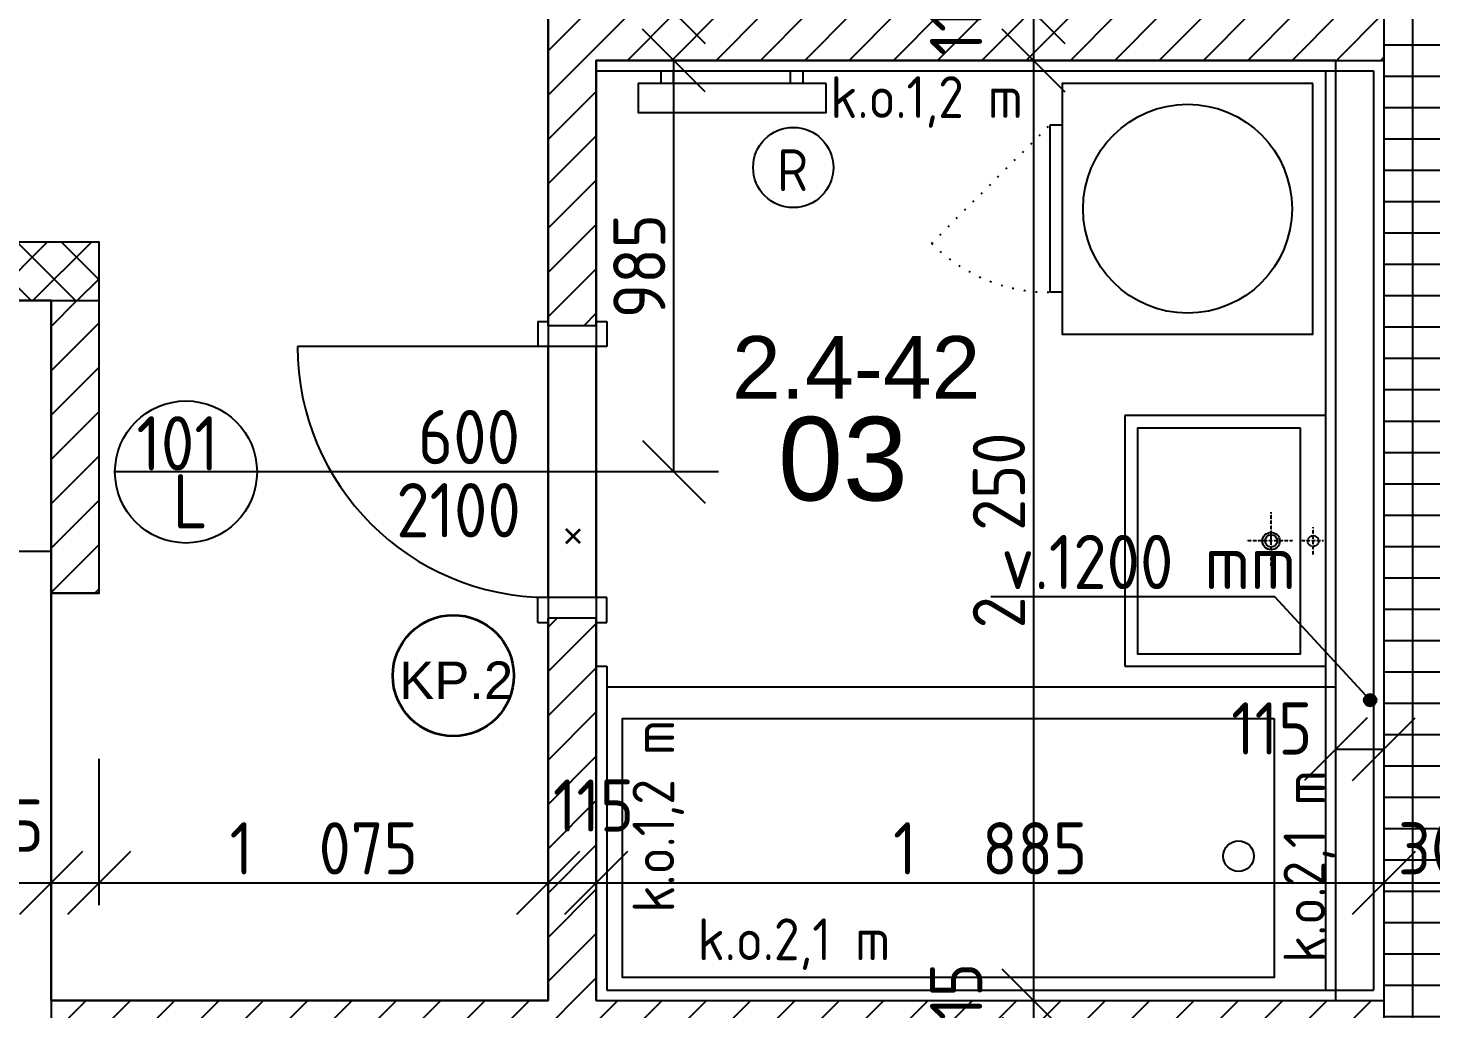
# Model space of a CAD drawing. Extents: x 4511820 to 5180432, y -1526536 to -944957.
# Drawn here: x 5139437 to 5142795, y -1207149 to -1204802 of the extents above; entities that cross this region are included whole.
import ezdxf

# ---------------------------------------------------------------- set-up
doc = ezdxf.new("R2010")
doc.units = 0
doc.header["$MEASUREMENT"] = 0
doc.linetypes.add('ACAD_ISO07W100', pattern=[3.5, 0.5, -3])
doc.linetypes.add('DASHED', pattern=[0.75, 0.5, -0.25])
doc.layers.get('0').update_dxf_attribs({"linetype": 'CONTINUOUS'})
doc.layers.get('Defpoints').update_dxf_attribs({"color": 61, "linetype": 'CONTINUOUS'})
for name, color, linetype in [('DVERE', 45, 'CONTINUOUS'), ('KÓTY', 4, 'CONTINUOUS'), ('MÚRY', 1, 'CONTINUOUS'), ('Plochy', 41, 'CONTINUOUS'), ('POPIS', 7, 'CONTINUOUS'), ('TENKÁ', 7, 'CONTINUOUS'), ('Z-Kúrenie', 101, 'CONTINUOUS'), ('ZARIADENIE1', 145, 'CONTINUOUS'), ('ZARIADOVACIE', 144, 'CONTINUOUS'), ('ŠRAFY', 82, 'CONTINUOUS')]:
    doc.layers.add(name, color=color, linetype=linetype)
doc.layers.add('preklady', color=74, linetype='CONTINUOUS', lineweight=35)
doc.styles.add('ARIAL', font='arial.ttf')
doc.styles.add('STYLE1', font='isocp.shx')
doc.dimstyles.new('STANDARD-50', dxfattribs={"dimtxt": 125, "dimasz": 150, "dimexe": 10, "dimexo": 200, "dimgap": 20, "dimtad": 1, "dimdsep": 46, "dimlunit": 6, "dimtxsty": 'STYLE1', "dimblk1": 'OBLIQUE', "dimblk2": 'OBLIQUE', "dimsah": 1, "dimcen": 2.5, "dimse1": 1, "dimse2": 1, "dimadec": 0, "dimazin": 0, "dimtfac": 1, "dimtmove": 1, "dimatfit": 3, "dimldrblk": 'OBLIQUE', "dimfxl": 1, "dimtolj": 1, "dimtzin": 0, "dimarcsym": 0})
pattern_1 = [(45, (515270.5, 214751.965), (-53.0330086, 53.0330086), [])]

# ---------------------------------------------------------------- blocks, each defined once
blk = doc.blocks.new('pračka')
at = {"layer": 'ZARIADENIE1', "color": 8, "linetype": 'ACAD_ISO07W100', "ltscale": 8}
blk.add_line((4536136.9, -1117296.3), (4536419.7, -1117579.2), dxfattribs=at)
at = {"layer": 'ZARIADENIE1', "color": 8}
for p, q in [((4536419.7, -1117579.2), (4536019.7, -1117579.2)), ((4536019.7, -1117609.2), (4536019.7, -1117579.2)), ((4536419.7, -1117609.2), (4536419.7, -1117579.2))]:
    blk.add_line(p, q, dxfattribs=at)
blk.add_lwpolyline([(4536519.7, -1118209.2), (4536519.7, -1117609.2), (4535919.7, -1117609.2), (4535919.7, -1118209.2)], close=True, dxfattribs=at)
blk.add_circle((4536219.7, -1117909.2), 250, dxfattribs=at)
at = {"layer": 'ZARIADENIE1', "color": 8, "linetype": 'ACAD_ISO07W100', "ltscale": 8}
blk.add_arc((4536419.7, -1117579.2), 400, 135, 180, dxfattribs=at)
blk = doc.blocks.new('_OBLIQUE')
at = {"color": 0, "linetype": 'ByBlock'}
blk.add_line((-0.5, -0.5), (0.5, 0.5), dxfattribs=at)
blk = doc.blocks.new('*D28365')
at = {"layer": 'Defpoints', "color": 0}
for p in [(5136342.5, -1205454.2), (5139492.5, -1205454.2), (5139492.5, -1206847.5)]:
    blk.add_point(p, dxfattribs=at)
at = {"layer": 'KÓTY', "color": 0, "lineweight": -2}
blk.add_line((5136342.5, -1206847.5), (5139492.5, -1206847.5), dxfattribs=at)
at = {"layer": 'KÓTY', "color": 0, "linetype": 'ByBlock', "lineweight": -2, "xscale": 150, "yscale": 150, "zscale": 150, "rotation": 180}
blk.add_blockref('_OBLIQUE', (5136342.5, -1206847.5), dxfattribs=at)
at = {"layer": 'KÓTY', "color": 0, "linetype": 'ByBlock', "lineweight": -2, "xscale": 150, "yscale": 150, "zscale": 150}
blk.add_blockref('_OBLIQUE', (5139492.5, -1206847.5), dxfattribs=at)
at = {"layer": 'KÓTY', "color": 0, "insert": (5137917.5, -1206765), "char_height": 125, "attachment_point": 5, "style": 'STYLE1'}
blk.add_mtext('\\A1;3ﾠ150', dxfattribs=at)
blk = doc.blocks.new('*D28366')
at = {"layer": 'Defpoints', "color": 0}
for p in [(5139492.5, -1206154.2), (5139607.5, -1206154.2), (5139607.5, -1206847.5)]:
    blk.add_point(p, dxfattribs=at)
at = {"layer": 'KÓTY', "color": 0, "lineweight": -2}
blk.add_line((5139492.5, -1206847.5), (5139607.5, -1206847.5), dxfattribs=at)
at = {"layer": 'KÓTY', "color": 0, "linetype": 'ByBlock', "lineweight": -2, "xscale": 150, "yscale": 150, "zscale": 150, "rotation": 180}
blk.add_blockref('_OBLIQUE', (5139492.5, -1206847.5), dxfattribs=at)
at = {"layer": 'KÓTY', "color": 0, "linetype": 'ByBlock', "lineweight": -2, "xscale": 150, "yscale": 150, "zscale": 150}
blk.add_blockref('_OBLIQUE', (5139607.5, -1206847.5), dxfattribs=at)
at = {"layer": 'KÓTY', "color": 0, "insert": (5139378, -1206710.5), "char_height": 125, "attachment_point": 5, "style": 'STYLE1'}
blk.add_mtext('\\A1;115', dxfattribs=at)
blk = doc.blocks.new('*D28367')
at = {"layer": 'Defpoints', "color": 0}
for p in [(5139607.5, -1206154.2), (5140682.5, -1206847.5), (5140682.5, -1206847.5)]:
    blk.add_point(p, dxfattribs=at)
at = {"layer": 'KÓTY', "color": 0, "lineweight": -2}
blk.add_line((5139607.5, -1206847.5), (5140682.5, -1206847.5), dxfattribs=at)
at = {"layer": 'KÓTY', "color": 0, "linetype": 'ByBlock', "lineweight": -2, "xscale": 150, "yscale": 150, "zscale": 150, "rotation": 180}
blk.add_blockref('_OBLIQUE', (5139607.5, -1206847.5), dxfattribs=at)
at = {"layer": 'KÓTY', "color": 0, "linetype": 'ByBlock', "lineweight": -2, "xscale": 150, "yscale": 150, "zscale": 150}
blk.add_blockref('_OBLIQUE', (5140682.5, -1206847.5), dxfattribs=at)
at = {"layer": 'KÓTY', "color": 0, "insert": (5140145, -1206765), "char_height": 125, "attachment_point": 5, "style": 'STYLE1'}
blk.add_mtext('\\A1;1ﾠ075', dxfattribs=at)
blk = doc.blocks.new('*D28368')
at = {"layer": 'Defpoints', "color": 0}
for p in [(5140682.5, -1206847.5), (5140797.5, -1206847.5), (5140797.5, -1206847.5)]:
    blk.add_point(p, dxfattribs=at)
at = {"layer": 'KÓTY', "color": 0, "lineweight": -2}
blk.add_line((5140682.5, -1206847.5), (5140797.5, -1206847.5), dxfattribs=at)
at = {"layer": 'KÓTY', "color": 0, "linetype": 'ByBlock', "lineweight": -2, "xscale": 150, "yscale": 150, "zscale": 150, "rotation": 180}
blk.add_blockref('_OBLIQUE', (5140682.5, -1206847.5), dxfattribs=at)
at = {"layer": 'KÓTY', "color": 0, "linetype": 'ByBlock', "lineweight": -2, "xscale": 150, "yscale": 150, "zscale": 150}
blk.add_blockref('_OBLIQUE', (5140797.5, -1206847.5), dxfattribs=at)
at = {"layer": 'KÓTY', "color": 0, "insert": (5140790.8, -1206662.5), "char_height": 125, "attachment_point": 5, "style": 'STYLE1'}
blk.add_mtext('\\A1;115', dxfattribs=at)
blk = doc.blocks.new('*D28369')
at = {"layer": 'Defpoints', "color": 0}
for p in [(5140797.5, -1206847.5), (5142682.5, -1206847.5), (5142682.5, -1206847.5)]:
    blk.add_point(p, dxfattribs=at)
at = {"layer": 'KÓTY', "color": 0, "lineweight": -2}
blk.add_line((5140797.5, -1206847.5), (5142682.5, -1206847.5), dxfattribs=at)
at = {"layer": 'KÓTY', "color": 0, "linetype": 'ByBlock', "lineweight": -2, "xscale": 150, "yscale": 150, "zscale": 150, "rotation": 180}
blk.add_blockref('_OBLIQUE', (5140797.5, -1206847.5), dxfattribs=at)
at = {"layer": 'KÓTY', "color": 0, "linetype": 'ByBlock', "lineweight": -2, "xscale": 150, "yscale": 150, "zscale": 150}
blk.add_blockref('_OBLIQUE', (5142682.5, -1206847.5), dxfattribs=at)
at = {"layer": 'KÓTY', "color": 0, "insert": (5141740, -1206765), "char_height": 125, "attachment_point": 5, "style": 'STYLE1'}
blk.add_mtext('\\A1;1ﾠ885', dxfattribs=at)
blk = doc.blocks.new('*D28370')
at = {"layer": 'Defpoints', "color": 0}
for p in [(5142682.5, -1206847.5), (5142982.5, -1206847.5), (5142982.5, -1206847.5)]:
    blk.add_point(p, dxfattribs=at)
at = {"layer": 'KÓTY', "color": 0, "lineweight": -2}
blk.add_line((5142682.5, -1206847.5), (5142982.5, -1206847.5), dxfattribs=at)
at = {"layer": 'KÓTY', "color": 0, "linetype": 'ByBlock', "lineweight": -2, "xscale": 150, "yscale": 150, "zscale": 150, "rotation": 180}
blk.add_blockref('_OBLIQUE', (5142682.5, -1206847.5), dxfattribs=at)
at = {"layer": 'KÓTY', "color": 0, "linetype": 'ByBlock', "lineweight": -2, "xscale": 150, "yscale": 150, "zscale": 150}
blk.add_blockref('_OBLIQUE', (5142982.5, -1206847.5), dxfattribs=at)
at = {"layer": 'KÓTY', "color": 0, "insert": (5142832.5, -1206765), "char_height": 125, "attachment_point": 5, "style": 'STYLE1'}
blk.add_mtext('\\A1;300', dxfattribs=at)
blk = doc.blocks.new('*D28384')
at = {"layer": 'Defpoints', "color": 0}
for p in [(5142567.5, -1205914.2), (5142682.5, -1205914.2), (5142682.5, -1206527.5)]:
    blk.add_point(p, dxfattribs=at)
at = {"layer": 'KÓTY', "color": 0, "lineweight": -2}
blk.add_line((5142567.5, -1206527.5), (5142682.5, -1206527.5), dxfattribs=at)
at = {"layer": 'KÓTY', "color": 0, "linetype": 'ByBlock', "lineweight": -2, "xscale": 150, "yscale": 150, "zscale": 150, "rotation": 180}
blk.add_blockref('_OBLIQUE', (5142567.5, -1206527.5), dxfattribs=at)
at = {"layer": 'KÓTY', "color": 0, "linetype": 'ByBlock', "lineweight": -2, "xscale": 150, "yscale": 150, "zscale": 150}
blk.add_blockref('_OBLIQUE', (5142682.5, -1206527.5), dxfattribs=at)
at = {"layer": 'KÓTY', "color": 0, "insert": (5142414, -1206478), "char_height": 125, "attachment_point": 5, "style": 'STYLE1'}
blk.add_mtext('\\A1;115', dxfattribs=at)
blk = doc.blocks.new('*D28385')
at = {"layer": 'Defpoints', "color": 0}
for p in [(5142167.5, -1203764.2), (5141843.5, -1204764.2), (5142167.5, -1204764.2)]:
    blk.add_point(p, dxfattribs=at)
at = {"layer": 'KÓTY', "color": 0, "lineweight": -2}
blk.add_line((5141843.5, -1203764.2), (5141843.5, -1204764.2), dxfattribs=at)
at = {"layer": 'KÓTY', "color": 0, "linetype": 'ByBlock', "lineweight": -2, "xscale": 150, "yscale": 150, "zscale": 150}
for p, rotation in [((5141843.5, -1203764.2), 90), ((5141843.5, -1204764.2), 270)]:
    blk.add_blockref('_OBLIQUE', p, dxfattribs=dict(at, rotation=rotation))
at = {"layer": 'KÓTY', "color": 0, "insert": (5141761, -1204264.2), "char_height": 125, "attachment_point": 5, "rotation": 90, "style": 'STYLE1'}
blk.add_mtext('\\A1;1ﾠ000', dxfattribs=at)
blk = doc.blocks.new('*D28399')
at = {"layer": 'Defpoints', "color": 0}
for p in [(5140797.5, -1204164.2), (5140797.5, -1204764.2), (5140983, -1204764.2)]:
    blk.add_point(p, dxfattribs=at)
at = {"layer": 'KÓTY', "color": 0, "lineweight": -2}
blk.add_line((5140983, -1204164.2), (5140983, -1204764.2), dxfattribs=at)
at = {"layer": 'KÓTY', "color": 0, "linetype": 'ByBlock', "lineweight": -2, "xscale": 150, "yscale": 150, "zscale": 150}
for p, rotation in [((5140983, -1204164.2), 90), ((5140983, -1204764.2), 270)]:
    blk.add_blockref('_OBLIQUE', p, dxfattribs=dict(at, rotation=rotation))
at = {"layer": 'KÓTY', "color": 0, "insert": (5140900.5, -1204464.2), "char_height": 125, "attachment_point": 5, "rotation": 90, "style": 'STYLE1'}
blk.add_mtext('\\A1;600', dxfattribs=at)
blk = doc.blocks.new('*D28400')
at = {"layer": 'Defpoints', "color": 0}
for p in [(5140983, -1204879.2), (5141090.2, -1204879.2), (5141090.2, -1205864.2)]:
    blk.add_point(p, dxfattribs=at)
at = {"layer": 'KÓTY', "color": 0, "lineweight": -2}
blk.add_line((5140983, -1205864.2), (5140983, -1204879.2), dxfattribs=at)
at = {"layer": 'KÓTY', "color": 0, "linetype": 'ByBlock', "lineweight": -2, "xscale": 150, "yscale": 150, "zscale": 150}
for p, rotation in [((5140983, -1204879.2), 90), ((5140983, -1205864.2), 270)]:
    blk.add_blockref('_OBLIQUE', p, dxfattribs=dict(at, rotation=rotation))
at = {"layer": 'KÓTY', "color": 0, "insert": (5140900.5, -1205371.7), "char_height": 125, "attachment_point": 5, "rotation": 90, "style": 'STYLE1'}
blk.add_mtext('\\A1;985', dxfattribs=at)
blk = doc.blocks.new('*D28401')
at = {"layer": 'Defpoints', "color": 0}
for p in [(5142682.5, -1204764.2), (5141843.5, -1204879.2), (5142682.5, -1204879.2)]:
    blk.add_point(p, dxfattribs=at)
at = {"layer": 'KÓTY', "color": 0, "lineweight": -2}
blk.add_line((5141843.5, -1204764.2), (5141843.5, -1204879.2), dxfattribs=at)
at = {"layer": 'KÓTY', "color": 0, "linetype": 'ByBlock', "lineweight": -2, "xscale": 150, "yscale": 150, "zscale": 150}
for p, rotation in [((5141843.5, -1204764.2), 90), ((5141843.5, -1204879.2), 270)]:
    blk.add_blockref('_OBLIQUE', p, dxfattribs=dict(at, rotation=rotation))
at = {"layer": 'KÓTY', "color": 0, "insert": (5141658.5, -1204771), "char_height": 125, "attachment_point": 5, "rotation": 90, "style": 'STYLE1'}
blk.add_mtext('\\A1;115', dxfattribs=at)
blk = doc.blocks.new('*D28402')
at = {"layer": 'Defpoints', "color": 0}
for p in [(5142682.5, -1204879.2), (5141843.5, -1207129.2), (5142682.5, -1207129.2)]:
    blk.add_point(p, dxfattribs=at)
at = {"layer": 'KÓTY', "color": 0, "lineweight": -2}
blk.add_line((5141843.5, -1204879.2), (5141843.5, -1207129.2), dxfattribs=at)
at = {"layer": 'KÓTY', "color": 0, "linetype": 'ByBlock', "lineweight": -2, "xscale": 150, "yscale": 150, "zscale": 150}
for p, rotation in [((5141843.5, -1204879.2), 90), ((5141843.5, -1207129.2), 270)]:
    blk.add_blockref('_OBLIQUE', p, dxfattribs=dict(at, rotation=rotation))
at = {"layer": 'KÓTY', "color": 0, "insert": (5141761, -1206004.2), "char_height": 125, "attachment_point": 5, "rotation": 90, "style": 'STYLE1'}
blk.add_mtext('\\A1;2ﾠ250', dxfattribs=at)
blk = doc.blocks.new('*D28403')
at = {"layer": 'Defpoints', "color": 0}
for p in [(5142682.5, -1207129.2), (5141843.5, -1207244.2), (5142682.5, -1207244.2)]:
    blk.add_point(p, dxfattribs=at)
at = {"layer": 'KÓTY', "color": 0, "lineweight": -2}
blk.add_line((5141843.5, -1207129.2), (5141843.5, -1207244.2), dxfattribs=at)
at = {"layer": 'KÓTY', "color": 0, "linetype": 'ByBlock', "lineweight": -2, "xscale": 150, "yscale": 150, "zscale": 150}
for p, rotation in [((5141843.5, -1207129.2), 90), ((5141843.5, -1207244.2), 270)]:
    blk.add_blockref('_OBLIQUE', p, dxfattribs=dict(at, rotation=rotation))
at = {"layer": 'KÓTY', "color": 0, "insert": (5141658.5, -1207136), "char_height": 125, "attachment_point": 5, "rotation": 90, "style": 'STYLE1'}
blk.add_mtext('\\A1;115', dxfattribs=at)

msp = doc.modelspace()

# ---------------------------------------------------------------- hatches: boundary and pattern name
at = {"layer": 'KÓTY'}
h = msp.add_hatch(color=256, dxfattribs=at)
h.dxf.hatch_style = 1
h.paths.add_polyline_path([(5142664.5, -1206410.226, 0.65381715), (5142639.326, -1206399.204, 1.52947961)])
at = {"layer": 'ŠRAFY', "ltscale": 0.25}
h = msp.add_hatch(dxfattribs=at)
h.set_pattern_fill('ANSI37', color=256, scale=600, angle=45)
h.set_pattern_definition([(90, (-3307273.674, 579782.7), (-75, 1e-14), []), (180, (-3307273.674, 579782.7), (-1e-14, -75), [])])
h.paths.add_polyline_path([(5147482.5, -1210349.226), (5147482.5, -1210234.226), (5146212.5, -1210234.226), (5146097.5, -1210234.226), (5145097.5, -1210234.226), (5144982.5, -1210234.226), (5142982.5, -1210234.226), (5142982.5, -1208499.226), (5142982.5, -1208384.226), (5142982.5, -1207374.226), (5142982.5, -1207234.226), (5142982.5, -1199614.226), (5142682.5, -1199614.226), (5142682.5, -1203649.226), (5142682.5, -1203764.226), (5142682.5, -1204764.226), (5142682.5, -1204879.226), (5142682.5, -1207129.226), (5142682.5, -1207244.226), (5142682.5, -1212534.226), (5142982.5, -1212534.226), (5142982.5, -1210534.226), (5147232.5, -1210534.226), (5147482.5, -1210534.226)])
h = msp.add_hatch(dxfattribs=at)
h.set_pattern_fill('ANSI31', color=256, scale=600, style=0)
h.set_pattern_definition(pattern_1)
h.paths.add_polyline_path([(5142682.5, -1204764.226), (5142282.5, -1204764.226), (5142282.5, -1203764.226), (5142682.5, -1203764.226), (5142682.5, -1203649.226), (5140797.5, -1203649.226), (5140797.5, -1203499.226), (5140532.5, -1203499.226), (5140532.5, -1203614.226), (5140682.5, -1203614.226), (5140682.5, -1203814.226), (5140797.5, -1203814.226), (5140797.5, -1203764.226), (5142167.5, -1203764.226), (5142167.5, -1204764.226), (5140797.5, -1204764.226), (5140797.5, -1204514.226), (5140682.5, -1204514.226), (5140682.5, -1205514.226), (5140797.5, -1205514.226), (5140797.5, -1204879.226), (5142682.5, -1204879.226)])
h = msp.add_hatch(dxfattribs=at)
h.set_pattern_fill('ANSI37', color=256, scale=600, style=0)
h.set_pattern_definition([(45, (-2973754.684, 438142.75), (-53.0330086, 53.0330086), []), (135, (-2973754.684, 438142.75), (-53.0330086, -53.0330086), [])])
h.paths.add_polyline_path([(5139607.5, -1205314.226), (5136642.5, -1205314.226), (5136562.5, -1205314.226), (5136342.5, -1205314.226), (5136342.5, -1205454.226), (5139492.5, -1205454.226), (5139607.5, -1205454.226)])
h = msp.add_hatch(dxfattribs=at)
h.set_pattern_fill('ANSI31', color=256, scale=600, style=0)
h.set_pattern_definition(pattern_1)
h.paths.add_polyline_path([(5139607.5, -1205454.226), (5139492.5, -1205454.226), (5139492.5, -1206154.226), (5139607.5, -1206154.226)])
h = msp.add_hatch(dxfattribs=at)
h.set_pattern_fill('ANSI31', color=256, scale=600, style=0)
h.set_pattern_definition(pattern_1)
h.paths.add_polyline_path([(5142682.5, -1207244.226), (5142682.5, -1207129.226), (5140797.5, -1207129.226), (5140797.5, -1206329.226), (5140797.5, -1206224.226), (5140797.5, -1206214.226), (5140682.5, -1206214.226), (5140682.5, -1206224.226), (5140682.5, -1207129.226), (5139492.5, -1207129.226), (5139492.5, -1207244.226), (5139492.5, -1207328.116), (5139492.5, -1208029.226), (5139492.5, -1208129.226), (5139607.5, -1208129.226), (5139607.5, -1207244.226), (5139805.396, -1207244.226), (5140506.506, -1207244.226)])

# ---------------------------------------------------------------- linework, layer by layer
at = {"layer": 'DVERE', "ltscale": 0.25}
for p, q in [((5140657.5, -1205504.226), (5140682.5, -1205504.226)), ((5140657.5, -1205504.226), (5140657.5, -1205564.226)), ((5140797.5, -1205504.226), (5140822.5, -1205504.226)), ((5140822.5, -1205504.226), (5140822.5, -1205564.226)), ((5140682.5, -1205564.226), (5140082.5, -1205564.226)), ((5140822.5, -1205564.226), (5140657.5, -1205564.226)), ((5140682.5, -1206164.226), (5140682.5, -1205564.226)), ((5140797.5, -1206164.226), (5140797.5, -1205564.226)), ((5139985.5, -1205864.226), (5139645.5, -1205864.226)), ((5141090.156, -1205864.226), (5139985.5, -1205864.226)), ((5140797.5, -1206164.226), (5140652.5, -1206164.226)), ((5140657.5, -1206224.226), (5140657.5, -1206164.226)), ((5140822.5, -1206164.226), (5140657.5, -1206164.226)), ((5140822.5, -1206224.226), (5140822.5, -1206164.226)), ((5140657.5, -1206224.226), (5140682.5, -1206224.226)), ((5140797.5, -1206224.226), (5140822.5, -1206224.226))]:
    msp.add_line(p, q, dxfattribs=at)
msp.add_circle((5139815.5, -1205864.226), 170, dxfattribs=at)
msp.add_arc((5140682.5, -1205564.226), 600, 180, 270, dxfattribs=at)
at = {"layer": 'KÓTY'}
for p, q in [((5142421.5, -1206163.226), (5141742, -1206163.226)), ((5142649.5, -1206410.226), (5142421.5, -1206163.226))]:
    msp.add_line(p, q, dxfattribs=at)
at = {"layer": 'KÓTY', "ltscale": 25}
msp.add_line((5139607.5, -1206900.938), (5139607.5, -1206550.938), dxfattribs=at)
at = {"layer": 'KÓTY'}
msp.add_circle((5142649.5, -1206410.226), 15, dxfattribs=at)
at = {"layer": 'MÚRY', "ltscale": 0.25}
for p, q in [((5140682.5, -1205514.226), (5140682.5, -1204514.226)), ((5140797.5, -1204879.226), (5142682.5, -1204879.226)), ((5140797.5, -1205514.226), (5140797.5, -1204879.226)), ((5142682.5, -1204879.226), (5142682.5, -1207129.226)), ((5139607.5, -1205314.226), (5136642.5, -1205314.226)), ((5139492.5, -1205454.226), (5136342.5, -1205454.226)), ((5140797.5, -1205514.226), (5140682.5, -1205514.226)), ((5139607.5, -1206154.226), (5139492.5, -1206154.226)), ((5140797.5, -1206214.226), (5140682.5, -1206214.226)), ((5140682.5, -1207129.226), (5140682.5, -1206214.226)), ((5140797.5, -1207129.226), (5140797.5, -1206214.226)), ((5139492.5, -1207129.226), (5140682.5, -1207129.226)), ((5140797.5, -1207129.226), (5142682.5, -1207129.226))]:
    msp.add_line(p, q, dxfattribs=at)
at = {"layer": 'MÚRY'}
for p, q in [((5139607.5, -1206154.226), (5139607.5, -1205314.226)), ((5139492.5, -1206154.226), (5139492.5, -1205454.226)), ((5139492.5, -1207129.226), (5139492.5, -1207244.226))]:
    msp.add_line(p, q, dxfattribs=at)
at = {"layer": 'Plochy'}
for points in [[(5136642.5, -1205314.226), (5136642.5, -1204659.226), (5136342.5, -1204659.226), (5136342.5, -1203614.226), (5140682.5, -1203614.226), (5140682.5, -1207129.226), (5139492.5, -1207129.226), (5139492.5, -1206154.226), (5139607.5, -1206154.226), (5139607.5, -1205314.226)], [(5142567.5, -1204879.226), (5140797.5, -1204879.226), (5140797.5, -1207129.226), (5142567.5, -1207129.226)], [(5136342.5, -1205454.226), (5139492.5, -1205454.226), (5139492.5, -1208129.226), (5139607.5, -1208129.226), (5139607.5, -1207244.226), (5142682.5, -1207244.226), (5142682.5, -1212534.226), (5139607.5, -1212534.226), (5139607.5, -1210049.226), (5139492.5, -1210049.226), (5139492.5, -1211299.226), (5136342.5, -1211299.226)]]:
    msp.add_lwpolyline(points, close=True, dxfattribs=at)
at = {"layer": 'preklady'}
for p, q in [((5140725.383, -1206034.652), (5140758.617, -1206001.418)), ((5140758.618, -1206034.652), (5140725.384, -1206001.418))]:
    msp.add_line(p, q, dxfattribs=at)
at = {"layer": 'preklady', "ltscale": 0.25}
msp.add_circle((5140455.215, -1206351.573), 145, dxfattribs=at)
at = {"layer": 'TENKÁ'}
for p, q in [((5142682.5, -1204764.226), (5142682.5, -1204879.226)), ((5139492.5, -1205454.226), (5139607.5, -1205454.226)), ((5142682.5, -1207129.226), (5142682.5, -1207244.226))]:
    msp.add_line(p, q, dxfattribs=at)
at = {"layer": 'TENKÁ', "ltscale": 0.25}
for p, q in [((5140797.5, -1204904.226), (5142657.5, -1204904.226)), ((5142542.5, -1204904.226), (5142542.5, -1207104.226)), ((5142657.5, -1204904.226), (5142657.5, -1207104.226)), ((5140797.5, -1206329.226), (5140822.5, -1206329.226)), ((5140822.5, -1206329.226), (5140822.5, -1207104.226)), ((5142567.5, -1206379.226), (5140822.5, -1206379.226)), ((5140822.5, -1207104.226), (5142657.5, -1207104.226))]:
    msp.add_line(p, q, dxfattribs=at)
at = {"layer": 'TENKÁ', "linetype": 'ACAD_ISO07W100', "ltscale": 10}
msp.add_line((5139492.5, -1207129.226), (5139492.5, -1206154.226), dxfattribs=at)
at = {"layer": 'Z-Kúrenie', "linetype": 'Continuous'}
for p, q in [((5140952.5, -1204934.226), (5140952.5, -1204904.226)), ((5140982.5, -1204934.226), (5140982.5, -1204904.226)), ((5141262.5, -1204934.226), (5141262.5, -1204904.226)), ((5141292.5, -1204934.226), (5141292.5, -1204904.226))]:
    msp.add_line(p, q, dxfattribs=at)
msp.add_lwpolyline([(5141347.5, -1204934.226), (5140897.5, -1204934.226), (5140897.5, -1205004.226), (5141347.5, -1205004.226)], close=True, dxfattribs=at)
msp.add_circle((5141268.817, -1205135.658), 96, dxfattribs=at)
at = {"layer": 'ZARIADENIE1', "color": 8, "ltscale": 0.25}
msp.add_line((5139492.5, -1206054.226), (5136342.5, -1206054.226), dxfattribs=at)
at = {"layer": 'ZARIADOVACIE', "ltscale": 0.25}
for p, q in [((5142542.5, -1205729.226), (5142062.5, -1205729.226)), ((5142062.5, -1205729.226), (5142062.5, -1206329.226)), ((5142062.5, -1206329.226), (5142542.5, -1206329.226))]:
    msp.add_line(p, q, dxfattribs=at)
at = {"layer": 'ZARIADOVACIE', "linetype": 'DASHED'}
for p, q in [((5142412.729, -1206092.215), (5142412.729, -1205960.761)), ((5142513.152, -1206062.09), (5142513.152, -1205996.363)), ((5142463.393, -1206029.226), (5142353.848, -1206029.226)), ((5142537.799, -1206029.226), (5142485.765, -1206029.226))]:
    msp.add_line(p, q, dxfattribs=at)
at = {"layer": 'ZARIADOVACIE', "ltscale": 0.25}
for points in [[(5142482.5, -1205759.226), (5142092.5, -1205759.226), (5142092.5, -1206299.226), (5142482.5, -1206299.226)], [(5142482.5, -1205759.226), (5142092.5, -1205759.226), (5142092.5, -1206299.226), (5142482.5, -1206299.226)], [(5142420.028, -1206454.226), (5142420.028, -1207074.226), (5140860.028, -1207074.226), (5140860.028, -1206454.226)]]:
    msp.add_lwpolyline(points, close=True, dxfattribs=at)
at = {"layer": 'ZARIADOVACIE', "linetype": 'Continuous'}
for centre, radius in [((5142412.462, -1206029.499), 20.877), ((5142412.729, -1206029.226), 14.781)]:
    msp.add_circle(centre, radius, dxfattribs=at)
at = {"layer": 'ZARIADOVACIE', "linetype": 'DASHED'}
msp.add_circle((5142513.152, -1206029.54), 12.931, dxfattribs=at)
at = {"layer": 'ZARIADOVACIE', "ltscale": 0.25}
msp.add_circle((5142334.614, -1206783.524), 36.624, dxfattribs=at)

# ---------------------------------------------------------------- block references
at = {"layer": 'TENKÁ', "rotation": 90}
msp.add_blockref('pračka', (4024303.309, -5741453.973), dxfattribs=at)

# ---------------------------------------------------------------- texts
at = {"layer": 'DVERE', "style": 'STYLE1'}
for s, p in [('101', (5139696.97, -1205860.726)), ('L', (5139783.97, -1205999.363))]:
    msp.add_text(s, height=130, dxfattribs=at).set_placement(p)
at = {"layer": 'POPIS', "lineweight": 40, "ltscale": 0.25, "style": 'ARIAL'}
for s, height, p in [('2.4-42', 150, (5141122.411, -1205689.114)), ('03', 200, (5141232.339, -1205932.415))]:
    msp.add_text(s, height=height, dxfattribs=at).set_placement(p)
at = {"layer": 'preklady', "linetype": 'Continuous', "lineweight": 20, "style": 'ARIAL'}
msp.add_text('KP.2', height=90, dxfattribs=at).set_placement((5140325.951, -1206407.829))
at = {"layer": 'TENKÁ', "linetype": 'Continuous', "style": 'STYLE1'}
for s, height, p in [('k.o.1,2 m', 100, (5141357.622, -1205017.085)), ('600', 130, (5140370.429, -1205845.643)), ('2100', 130, (5140318.655, -1206020.75)), ('v.1200 mm', 130, (5141766.372, -1206144.643)), ('k.o.2,1 m', 100, (5141040.137, -1207032.557))]:
    msp.add_text(s, height=height, dxfattribs=at).set_placement(p)
for s, p in [('k.o.1,2 m', (5140984.162, -1206918.537)), ('k.o.2,1 m', (5142542.176, -1207038.886))]:
    msp.add_text(s, height=100, rotation=90, dxfattribs=at).set_placement(p)
at = {"layer": 'Z-Kúrenie', "linetype": 'Continuous', "style": 'STYLE1'}
msp.add_text('R', height=100, dxfattribs=at).set_placement((5141230.189, -1205191.857))

# ---------------------------------------------------------------- dimensions: what is measured, and where the dimension line sits
at = {"layer": 'KÓTY'}
for base, p1, p2, picture, middle in [((5141843.5, -1204764.226), (5142167.5, -1203764.226), (5142167.5, -1204764.226), '*D28385', (5141760.957, -1204264.226)), ((5140983, -1204764.226), (5140797.5, -1204164.226), (5140797.5, -1204764.226), '*D28399', (5140900.5, -1204464.226)), ((5141843.5, -1204879.226), (5142682.5, -1204764.226), (5142682.5, -1204879.226), '*D28401', (5141658.5, -1204770.976)), ((5140983, -1204879.226), (5141090.156, -1205864.226), (5141090.156, -1204879.226), '*D28400', (5140900.5, -1205371.726)), ((5141843.5, -1207129.226), (5142682.5, -1204879.226), (5142682.5, -1207129.226), '*D28402', (5141760.957, -1206004.226)), ((5141843.5, -1207244.226), (5142682.5, -1207129.226), (5142682.5, -1207244.226), '*D28403', (5141658.5, -1207135.976))]:
    dim = msp.add_linear_dim(base=base, p1=p1, p2=p2, angle=90, dimstyle='STANDARD-50', dxfattribs=at)
    dim.commit()
    dim.dimension.update_dxf_attribs({"geometry": picture, "text_midpoint": middle})
for base, p1, p2, picture, middle in [((5139492.5, -1206847.535), (5136342.5, -1205454.226), (5139492.5, -1205454.226), '*D28365', (5137917.5, -1206764.992)), ((5140682.5, -1206847.535), (5139607.5, -1206154.226), (5140682.5, -1206847.535), '*D28367', (5140145, -1206764.992)), ((5140797.5, -1206847.535), (5140682.5, -1206847.535), (5140797.5, -1206847.535), '*D28368', (5140790.75, -1206662.535)), ((5142682.5, -1206847.535), (5140797.5, -1206847.535), (5142682.5, -1206847.535), '*D28369', (5141740, -1206764.992)), ((5142982.5, -1206847.535), (5142682.5, -1206847.535), (5142982.5, -1206847.535), '*D28370', (5142832.5, -1206765.035))]:
    dim = msp.add_linear_dim(base=base, p1=p1, p2=p2, dimstyle='STANDARD-50', dxfattribs=at)
    dim.commit()
    dim.dimension.update_dxf_attribs({"geometry": picture, "text_midpoint": middle})
for base, p1, p2, picture, middle in [((5142682.5, -1206527.535), (5142567.5, -1205914.226), (5142682.5, -1205914.226), '*D28384', (5142414, -1206560.535)), ((5139607.5, -1206847.535), (5139492.5, -1206154.226), (5139607.5, -1206154.226), '*D28366', (5139378, -1206793.035))]:
    dim = msp.add_linear_dim(base=base, p1=p1, p2=p2, dimstyle='STANDARD-50', dxfattribs=at)
    dim.commit()
    dim.dimension.update_dxf_attribs({"geometry": picture, "text_midpoint": middle, "dimtype": 160})

doc.saveas('drawing.dxf')
